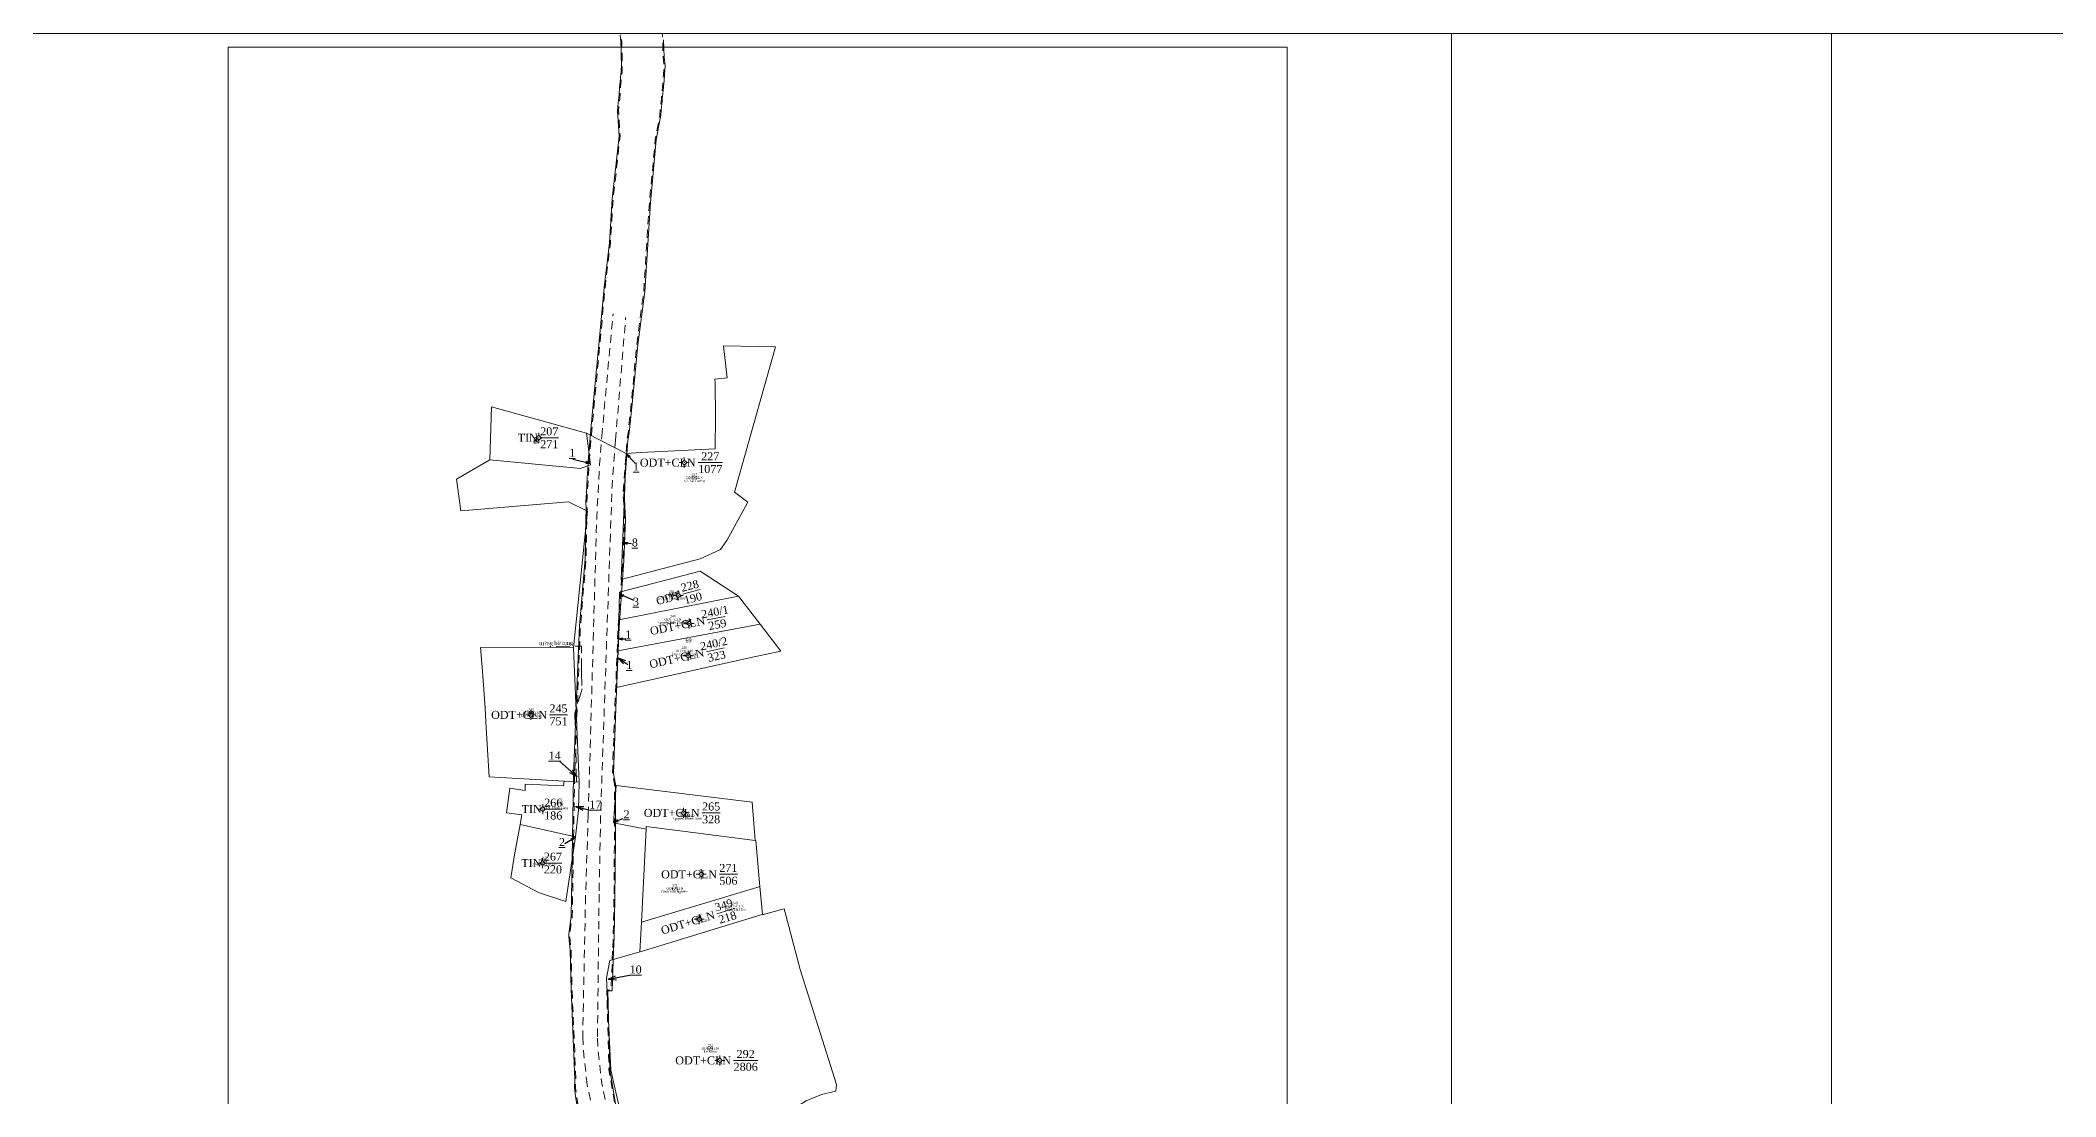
# Model space of a CAD drawing. Header units: metres. Extents: x 548334 to 554281, y 1836929 to 1842487.
# Drawn here: x 551414 to 551918, y 1839533 to 1839797 of the extents above; entities that cross this region are included whole.
import ezdxf
from ezdxf.enums import TextEntityAlignment as Align

# ---------------------------------------------------------------- set-up
doc = ezdxf.new("R2010")
doc.units = ezdxf.units.M
doc.header["$MEASUREMENT"] = 0
doc.header["$XCLIPFRAME"] = 0
doc.linetypes.add('DGN Style 2', pattern=[3.355162, 2.013097, -1.342065])
doc.linetypes.add('DGN Style 3', pattern=[4.697227, 3.355162, -1.342065])
for name, color, linetype, lineweight in [('Level 1', 7, 'Continuous', 0), ('Level 10', 7, 'Continuous', 0), ('Level 11', 7, 'Continuous', 0), ('Level 13', 7, 'Continuous', 0), ('Level 15', 7, 'Continuous', 0), ('Level 2', 7, 'Continuous', 0), ('Level 20', 7, 'Continuous', 0), ('Level 22', 7, 'Continuous', 0), ('Level 30', 7, 'Continuous', 0), ('Level 33', 7, 'Continuous', 0), ('Level 4', 7, 'Continuous', 0), ('Level 5', 7, 'Continuous', 0)]:
    doc.layers.add(name, color=color, linetype=linetype, lineweight=lineweight)
doc.styles.add('Style-Times New Roman', font='times.ttf')
doc.styles.add('Style-VHarial', font='VHarial.shx')
doc.styles.add('Style-Vntime', font='Vntime.shx')
doc.dimstyles.get("Standard").update_dxf_attribs({"dimtxt": 0.18, "dimasz": 0.18, "dimexe": 0.18, "dimexo": 0.0625, "dimgap": 0.09, "dimtad": 0, "dimtih": 1, "dimtoh": 1, "dimdec": 4, "dimzin": 0, "dimdsep": 46, "dimtxsty": 'Standard', "dimcen": 0.09, "dimadec": 0, "dimazin": 0, "dimtfac": 1, "dimtdec": 4, "dimtofl": 0, "dimtmove": 0, "dimatfit": 3, "dimfxl": 1, "dimtolj": 1, "dimtzin": 0, "dimarcsym": 0})
picture_1 = doc.add_image_def('image4.tif', size_in_pixel=(20000, 20000))
picture_2 = doc.add_image_def('image5.tif', size_in_pixel=(20000, 20000))
picture_3 = doc.add_image_def('image59.tif', size_in_pixel=(20000, 20000))
picture_4 = doc.add_image_def('image60.tif', size_in_pixel=(20000, 20000))

# ---------------------------------------------------------------- blocks, each defined once
blk = doc.blocks.new('TerminatorOpen_0.5')
at = {"color": 0, "linetype": 'ByBlock', "lineweight": -2}
for q in [(-1, 0.25), (-1, 0), (-1, -0.25)]:
    blk.add_line((0, 0), q, dxfattribs=at)
blk = doc.blocks.new('CENTRD')
at = {"layer": 'Level 11', "linetype": 'Continuous', "lineweight": 0}
h = blk.add_hatch(color=1, dxfattribs=at)
edge = h.paths.add_edge_path()
edge.add_arc((0, 0), 1.5, 0, 360)
at = {"layer": 'Level 11', "color": 1, "linetype": 'Continuous', "lineweight": 0}
for p, q in [((-6.25, 0), (-12.5, 0)), ((0, 6.25), (-6.25, 0)), ((-6.25, 0), (0, -6.25)), ((0, 12.5), (0, 6.25)), ((6.25, 0), (0, 6.25)), ((0, -6.25), (6.25, 0)), ((12.5, 0), (6.25, 0)), ((0, -6.25), (0, -12.5))]:
    blk.add_line(p, q, dxfattribs=at)
blk = doc.blocks.new('N_THUA')
at = {"layer": 'Level 13', "color": 7, "linetype": 'Continuous', "lineweight": 0}
blk.add_line((0.335662, 0), (4.869662, 0), dxfattribs=at)
at = {"layer": 'Level 13', "color": 5, "linetype": 'Continuous', "lineweight": 0, "style": 'Style-Vntime'}
blk.add_text('207', height=2, dxfattribs=at).set_placement((2.602662, 1.6), align=Align.MIDDLE_CENTER)
at = {"layer": 'Level 2', "color": 3, "linetype": 'Continuous', "lineweight": 0, "style": 'Style-Vntime'}
blk.add_text('TIN', height=2, dxfattribs=at).set_placement((-0.264338, 0), align=Align.MIDDLE_RIGHT)
at = {"layer": 'Level 4', "color": 1, "linetype": 'Continuous', "lineweight": 0, "style": 'Style-Vntime'}
blk.add_text('271', height=2, dxfattribs=at).set_placement((2.602662, -1.6), align=Align.MIDDLE_CENTER)
blk = doc.blocks.new('N_THUA_1')
at = {"layer": 'Level 13', "color": 7, "linetype": 'Continuous', "lineweight": 0}
blk.add_line((3.447119, 0), (9.535119, 0), dxfattribs=at)
at = {"layer": 'Level 13', "color": 5, "linetype": 'Continuous', "lineweight": 0, "style": 'Style-Vntime'}
blk.add_text('227', height=2, dxfattribs=at).set_placement((6.491119, 1.6), align=Align.MIDDLE_CENTER)
at = {"layer": 'Level 2', "color": 3, "linetype": 'Continuous', "lineweight": 0, "style": 'Style-Vntime'}
blk.add_text('ODT+CLN', height=2, dxfattribs=at).set_placement((2.847119, 0), align=Align.MIDDLE_RIGHT)
at = {"layer": 'Level 4', "color": 1, "linetype": 'Continuous', "lineweight": 0, "style": 'Style-Vntime'}
blk.add_text('1077', height=2, dxfattribs=at).set_placement((6.491119, -1.6), align=Align.MIDDLE_CENTER)
blk = doc.blocks.new('N_THUA_2')
at = {"layer": 'Level 13', "color": 7, "linetype": 'Continuous', "lineweight": 0}
blk.add_line((1.073031, 0.281929), (5.462065, 1.43511), dxfattribs=at)
at = {"layer": 'Level 13', "color": 5, "linetype": 'Continuous', "lineweight": 0, "style": 'Style-Vntime'}
blk.add_text('228', height=2, rotation=14.721233, dxfattribs=at).set_placement((2.860961, 2.405997), align=Align.MIDDLE_CENTER)
at = {"layer": 'Level 2', "color": 3, "linetype": 'Continuous', "lineweight": 0, "style": 'Style-Vntime'}
blk.add_text('ODT', height=2, rotation=14.721233, dxfattribs=at).set_placement((0.492727, 0.12946), align=Align.MIDDLE_RIGHT)
at = {"layer": 'Level 4', "color": 1, "linetype": 'Continuous', "lineweight": 0, "style": 'Style-Vntime'}
blk.add_text('190', height=2, rotation=14.721233, dxfattribs=at).set_placement((3.674134, -0.688958), align=Align.MIDDLE_CENTER)
blk = doc.blocks.new('N_THUA_3')
at = {"layer": 'Level 13', "color": 7, "linetype": 'Continuous', "lineweight": 0}
blk.add_line((4.606017, 0), (9.156017, 0), dxfattribs=at)
at = {"layer": 'Level 13', "color": 5, "linetype": 'Continuous', "lineweight": 0, "style": 'Style-Vntime'}
blk.add_text('245', height=2, dxfattribs=at).set_placement((6.881017, 1.6), align=Align.MIDDLE_CENTER)
at = {"layer": 'Level 2', "color": 3, "linetype": 'Continuous', "lineweight": 0, "style": 'Style-Vntime'}
blk.add_text('ODT+CLN', height=2, dxfattribs=at).set_placement((4.006017, 0), align=Align.MIDDLE_RIGHT)
at = {"layer": 'Level 4', "color": 1, "linetype": 'Continuous', "lineweight": 0, "style": 'Style-Vntime'}
blk.add_text('751', height=2, dxfattribs=at).set_placement((6.881017, -1.6), align=Align.MIDDLE_CENTER)
blk = doc.blocks.new('N_THUA_4')
at = {"layer": 'Level 13', "color": 7, "linetype": 'Continuous', "lineweight": 0}
blk.add_line((4.606017, 0), (9.156017, 0), dxfattribs=at)
at = {"layer": 'Level 13', "color": 5, "linetype": 'Continuous', "lineweight": 0, "style": 'Style-Vntime'}
blk.add_text('265', height=2, dxfattribs=at).set_placement((6.881017, 1.6), align=Align.MIDDLE_CENTER)
at = {"layer": 'Level 2', "color": 3, "linetype": 'Continuous', "lineweight": 0, "style": 'Style-Vntime'}
blk.add_text('ODT+CLN', height=2, dxfattribs=at).set_placement((4.006017, 0), align=Align.MIDDLE_RIGHT)
at = {"layer": 'Level 4', "color": 1, "linetype": 'Continuous', "lineweight": 0, "style": 'Style-Vntime'}
blk.add_text('328', height=2, dxfattribs=at).set_placement((6.881017, -1.6), align=Align.MIDDLE_CENTER)
blk = doc.blocks.new('N_THUA_5')
at = {"layer": 'Level 13', "color": 7, "linetype": 'Continuous', "lineweight": 0}
blk.add_line((0.335662, 0), (4.869662, 0), dxfattribs=at)
at = {"layer": 'Level 13', "color": 5, "linetype": 'Continuous', "lineweight": 0, "style": 'Style-Vntime'}
blk.add_text('266', height=2, dxfattribs=at).set_placement((2.602662, 1.6), align=Align.MIDDLE_CENTER)
at = {"layer": 'Level 2', "color": 3, "linetype": 'Continuous', "lineweight": 0, "style": 'Style-Vntime'}
blk.add_text('TIN', height=2, dxfattribs=at).set_placement((-0.264338, 0), align=Align.MIDDLE_RIGHT)
at = {"layer": 'Level 4', "color": 1, "linetype": 'Continuous', "lineweight": 0, "style": 'Style-Vntime'}
blk.add_text('186', height=2, dxfattribs=at).set_placement((2.602662, -1.6), align=Align.MIDDLE_CENTER)
blk = doc.blocks.new('N_THUA_6')
at = {"layer": 'Level 13', "color": 7, "linetype": 'Continuous', "lineweight": 0}
blk.add_line((0.335662, 0), (4.869662, 0), dxfattribs=at)
at = {"layer": 'Level 13', "color": 5, "linetype": 'Continuous', "lineweight": 0, "style": 'Style-Vntime'}
blk.add_text('267', height=2, dxfattribs=at).set_placement((2.602662, 1.6), align=Align.MIDDLE_CENTER)
at = {"layer": 'Level 2', "color": 3, "linetype": 'Continuous', "lineweight": 0, "style": 'Style-Vntime'}
blk.add_text('TIN', height=2, dxfattribs=at).set_placement((-0.264338, 0), align=Align.MIDDLE_RIGHT)
at = {"layer": 'Level 4', "color": 1, "linetype": 'Continuous', "lineweight": 0, "style": 'Style-Vntime'}
blk.add_text('220', height=2, dxfattribs=at).set_placement((2.602662, -1.6), align=Align.MIDDLE_CENTER)
blk = doc.blocks.new('N_THUA_7')
at = {"layer": 'Level 13', "color": 7, "linetype": 'Continuous', "lineweight": 0}
blk.add_line((4.517921, 0), (9.051921, 0), dxfattribs=at)
at = {"layer": 'Level 13', "color": 5, "linetype": 'Continuous', "lineweight": 0, "style": 'Style-Vntime'}
blk.add_text('271', height=2, dxfattribs=at).set_placement((6.784921, 1.6), align=Align.MIDDLE_CENTER)
at = {"layer": 'Level 2', "color": 3, "linetype": 'Continuous', "lineweight": 0, "style": 'Style-Vntime'}
blk.add_text('ODT+CLN', height=2, dxfattribs=at).set_placement((3.917921, 0), align=Align.MIDDLE_RIGHT)
at = {"layer": 'Level 4', "color": 1, "linetype": 'Continuous', "lineweight": 0, "style": 'Style-Vntime'}
blk.add_text('506', height=2, dxfattribs=at).set_placement((6.784921, -1.6), align=Align.MIDDLE_CENTER)
blk = doc.blocks.new('N_THUA_8')
at = {"layer": 'Level 13', "color": 7, "linetype": 'Continuous', "lineweight": 0}
blk.add_line((3.442137, 0), (9.530137, 0), dxfattribs=at)
at = {"layer": 'Level 13', "color": 5, "linetype": 'Continuous', "lineweight": 0, "style": 'Style-Vntime'}
blk.add_text('292', height=2, dxfattribs=at).set_placement((6.486137, 1.6), align=Align.MIDDLE_CENTER)
at = {"layer": 'Level 2', "color": 3, "linetype": 'Continuous', "lineweight": 0, "style": 'Style-Vntime'}
blk.add_text('ODT+CLN', height=2, dxfattribs=at).set_placement((2.842137, 0), align=Align.MIDDLE_RIGHT)
at = {"layer": 'Level 4', "color": 1, "linetype": 'Continuous', "lineweight": 0, "style": 'Style-Vntime'}
blk.add_text('2806', height=2, dxfattribs=at).set_placement((6.486137, -1.6), align=Align.MIDDLE_CENTER)
blk = doc.blocks.new('N_THUA_10')
at = {"layer": 'Level 13', "color": 7, "linetype": 'Continuous', "lineweight": 0}
blk.add_line((4.412584, 1.341644), (8.754331, 2.66175), dxfattribs=at)
at = {"layer": 'Level 13', "color": 5, "linetype": 'Continuous', "lineweight": 0, "style": 'Style-Vntime'}
blk.add_text('349', height=2, rotation=16.91187, dxfattribs=at).set_placement((6.118017, 3.532503), align=Align.MIDDLE_CENTER)
at = {"layer": 'Level 2', "color": 3, "linetype": 'Continuous', "lineweight": 0, "style": 'Style-Vntime'}
blk.add_text('ODT+CLN', height=2, rotation=16.91187, dxfattribs=at).set_placement((3.838532, 1.167104), align=Align.MIDDLE_RIGHT)
at = {"layer": 'Level 4', "color": 1, "linetype": 'Continuous', "lineweight": 0, "style": 'Style-Vntime'}
blk.add_text('218', height=2, rotation=16.91187, dxfattribs=at).set_placement((7.048898, 0.470892), align=Align.MIDDLE_CENTER)
blk = doc.blocks.new('N_THUA_58')
at = {"layer": 'Level 13', "color": 7, "linetype": 'Continuous', "lineweight": 0}
blk.add_line((4.5214, 0.894592), (8.9731, 1.775394), dxfattribs=at)
at = {"layer": 'Level 13', "color": 5, "linetype": 'Continuous', "lineweight": 0, "style": 'Style-Vntime'}
blk.add_text('240/1', height=2, rotation=11.191843, dxfattribs=at).set_placement((6.436698, 2.904566), align=Align.MIDDLE_CENTER)
at = {"layer": 'Level 2', "color": 3, "linetype": 'Continuous', "lineweight": 0, "style": 'Style-Vntime'}
blk.add_text('ODT+CLN', height=2, rotation=11.191843, dxfattribs=at).set_placement((3.93281, 0.778136), align=Align.MIDDLE_RIGHT)
at = {"layer": 'Level 4', "color": 1, "linetype": 'Continuous', "lineweight": 0, "style": 'Style-Vntime'}
blk.add_text('259', height=2, rotation=11.191843, dxfattribs=at).set_placement((7.057801, -0.234579), align=Align.MIDDLE_CENTER)
blk = doc.blocks.new('N_THUA_59')
at = {"layer": 'Level 13', "color": 7, "linetype": 'Continuous', "lineweight": 0}
blk.add_line((4.502674, 0.99849), (8.929143, 1.98008), dxfattribs=at)
at = {"layer": 'Level 13', "color": 5, "linetype": 'Continuous', "lineweight": 0, "style": 'Style-Vntime'}
blk.add_text('240/2', height=2, rotation=12.503285, dxfattribs=at).set_placement((6.369516, 3.051339), align=Align.MIDDLE_CENTER)
at = {"layer": 'Level 2', "color": 3, "linetype": 'Continuous', "lineweight": 0, "style": 'Style-Vntime'}
blk.add_text('ODT+CLN', height=2, rotation=12.503285, dxfattribs=at).set_placement((3.916903, 0.868592), align=Align.MIDDLE_RIGHT)
at = {"layer": 'Level 4', "color": 1, "linetype": 'Continuous', "lineweight": 0, "style": 'Style-Vntime'}
blk.add_text('323', height=2, rotation=12.503285, dxfattribs=at).set_placement((7.062301, -0.072769), align=Align.MIDDLE_CENTER)

msp = doc.modelspace()

# ---------------------------------------------------------------- linework, layer by layer
at = {"layer": 'Level 1', "color": 1, "linetype": 'DGN Style 2', "flags": 128}
for points in [[(551560.7046, 1839827.5471), (551559.7354, 1839829.2966), (551558.7661, 1839831.0459), (551557.7969, 1839832.7955), (551556.9473, 1839834.3289), (551556.4492, 1839836.3393), (551553.3145, 1839841.9972), (551552.6566, 1839843.2153), (551551.82, 1839844.8614), (551551.0122, 1839846.5699), (551550.8666, 1839848.5125), (551550.1968, 1839850.1678), (551549.6339, 1839851.6741), (551549.559, 1839851.8835), (551548.9711, 1839853.6148), (551548.4525, 1839855.3682), (551547.9648, 1839857.1285), (551547.5277, 1839858.9018), (551547.4861, 1839859.0829), (551547.1408, 1839860.6902), (551546.8054, 1839862.487), (551546.5295, 1839864.2417), (551545.5048, 1839865.9646), (551545.3171, 1839867.858), (551545.1872, 1839869.7031), (551545.1537, 1839870.3609), (551545.1101, 1839871.5539), (551545.0847, 1839873.4915), (551546.5647, 1839875.2976), (551546.6207, 1839876.6578), (551546.6388, 1839876.9296), (551546.6444, 1839877.0283), (551546.7581, 1839879.025), (551546.872, 1839881.0237), (551547.017, 1839883.0187), (551547.283, 1839887.6866), (551547.5924, 1839896.1628), (551547.7063, 1839898.1621), (551547.8052, 1839899.8992), (551547.9338, 1839902.1557), (551548.16, 1839906.1282), (551547.9372, 1839908.1441), (551548.0522, 1839910.1618), (551548.1659, 1839912.1586), (551548.1946, 1839912.6608), (551548.2917, 1839913.8448), (551548.5163, 1839915.4352), (551549.0962, 1839916.9258), (551549.5148, 1839918.417), (551550.0379, 1839919.8943), (551550.3343, 1839920.6149), (551550.6627, 1839921.3434), (551551.3189, 1839922.5172), (551551.4253, 1839922.7107), (551552.3056, 1839924.1781), (551538.449, 1839923.1942), (551538.0448, 1839922.053), (551537.407, 1839919.7804), (551537.1277, 1839917.4229), (551536.7965, 1839915.0765), (551536.6516, 1839913.3122), (551536.6234, 1839912.8161), (551536.5096, 1839910.8193), (551536.3952, 1839908.8107), (551536.091, 1839906.8247), (551535.9779, 1839904.8399), (551535.8642, 1839902.8431), (551535.7504, 1839900.8464), (551535.7357, 1839900.5868), (551535.6367, 1839898.8496), (551535.5228, 1839896.8502), (551534.8654, 1839888.3939), (551534.7131, 1839885.7209), (551534.5997, 1839883.7299), (551534.5797, 1839881.7278), (551534.4656, 1839879.7252), (551534.3519, 1839877.7285), (551534.3463, 1839877.6308), (551534.3337, 1839877.3078), (551534.2583, 1839875.4783), (551532.1367, 1839873.3187), (551532.1645, 1839871.1981), (551532.217, 1839869.7668), (551532.257, 1839868.9811), (551532.4128, 1839866.7648), (551532.6358, 1839864.5158), (551532.2041, 1839862.2111), (551532.546, 1839860.0359), (551532.9573, 1839857.8324), (551533.3813, 1839855.859), (551533.4309, 1839855.6434), (551533.9677, 1839853.4657), (551534.5364, 1839851.4123), (551537.4882, 1839850.0109), (551538.2224, 1839847.8489), (551538.3092, 1839847.6062), (551538.9788, 1839845.8144), (551539.7733, 1839843.8512), (551541.5452, 1839842.271), (551542.4849, 1839840.2836), (551543.4565, 1839838.3718), (551544.221, 1839836.9562), (551544.4628, 1839836.52), (551547.3292, 1839831.3462), (551549.649, 1839830.345), (551553.7141, 1839823.0077), (551560.7346, 1839802.0441), (551559.2583, 1839799.9542), (551559.4306, 1839798.2221), (551559.554, 1839796.4271), (551559.5562, 1839796.3867), (551559.6252, 1839794.5518), (551559.6377, 1839792.7225), (551559.7183, 1839790.8803), (551559.6171, 1839789.0334), (551559.5046, 1839787.6577), (551559.4579, 1839787.1584), (551559.2721, 1839785.17), (551559.1319, 1839783.1743), (551558.9454, 1839781.1801), (551558.7611, 1839779.2081), (551559.1516, 1839772.842), (551557.4049, 1839757.1608), (551556.7085, 1839746.2273), (551555.3855, 1839735.0083), (551554.1642, 1839721.6168), (551552.9189, 1839708.4353), (551552.0936, 1839699.574), (551551.9212, 1839697.6812), (551551.7477, 1839695.6681), (551551.6003, 1839693.6518), (551551.4467, 1839691.635), (551551.3033, 1839689.6184), (551551.2315, 1839688.5495), (551551.1701, 1839687.6027), (551551.0649, 1839685.5837), (551550.9517, 1839683.5642), (551550.9037, 1839682.6458), (551550.8492, 1839681.556), (551550.9237, 1839679.5293), (551550.8406, 1839677.5019), (551550.6246, 1839667.2072), (551549.2239, 1839650.5265), (551547.7793, 1839612.9993), (551547.1855, 1839577.9239), (551546.5806, 1839573.5396), (551546.5726, 1839572.9275), (551546.8937, 1839569.4361), (551547.1269, 1839559.7047), (551548.1038, 1839537.1236), (551547.9734, 1839535.0353), (551548.2511, 1839533.0098), (551548.5613, 1839530.9657), (551548.9008, 1839528.9251), (551548.9058, 1839528.8963), (551549.269, 1839526.8916), (551549.6665, 1839524.8626), (551550.0963, 1839522.8232), (551550.2824, 1839520.7436), (551550.7634, 1839518.7458), (551551.2771, 1839516.7388), (551551.662, 1839515.3083), (551551.8191, 1839514.7403), (551552.3901, 1839512.7483), (551552.9875, 1839510.7712), (551553.7122, 1839508.8287), (551554.3692, 1839506.8592), (551555.0523, 1839504.9051), (551555.7635, 1839502.9603), (551555.9107, 1839502.5688), (551557.7557, 1839501.6627), (551559.2199, 1839497.788), (551559.321, 1839492.237), (551559.727, 1839481.8083), (551559.8012, 1839481.6122), (551562.9187, 1839473.3004), (551564.9021, 1839459.6796), (551566.4808, 1839456.7788), (551567.1612, 1839453.6051), (551572.9452, 1839450.6023), (551573.686, 1839448.642), (551574.5869, 1839446.2575), (551575.0606, 1839444.9806), (551575.6881, 1839443.2111), (551576.2576, 1839441.5159), (551578.3097, 1839440.1844), (551578.8812, 1839438.2748), (551579.3963, 1839436.4431), (551579.5256, 1839435.964), (551579.8814, 1839434.6013), (551580.3352, 1839432.753), (551580.7561, 1839430.9073), (551581.3042, 1839429.0761), (551581.6677, 1839427.1943), (551581.9978, 1839425.3178), (551582.0757, 1839424.8471), (551582.3171, 1839423.3664), (551582.961, 1839419.4186)], [(551560.7046, 1839827.5471), (551560.975353, 1839827.058446), (551561.71032, 1839825.696584), (551562.685988, 1839823.768106), (551563.795134, 1839821.911823), (551564.642885, 1839819.944503), (551565.434893, 1839817.938654), (551565.501883, 1839817.76021), (551566.163603, 1839815.912859), (551566.846743, 1839813.812994), (551568.386834, 1839812.001521), (551568.920295, 1839809.938149), (551569.402194, 1839807.805308), (551569.408102, 1839807.777004), (551569.817431, 1839805.662236), (551570.157874, 1839803.561931), (551569.4072, 1839801.276221), (551569.625851, 1839799.077746), (551569.770758, 1839796.971259), (551569.77285, 1839796.93204), (551569.853832, 1839794.77895), (551569.868596, 1839792.609168), (551570.114922, 1839790.445349), (551569.997558, 1839788.303436), (551569.86525, 1839786.686424), (551569.632798, 1839784.198805), (551569.444399, 1839782.207712), (551569.381083, 1839781.530541), (551569.258288, 1839780.216293), (551569.07312, 1839778.236034), (551567.92813, 1839772.015591), (551566.45214, 1839756.309994), (551565.047436, 1839734.109067), (551563.287808, 1839720.768549), (551562.070206, 1839707.581283), (551561.139029, 1839698.737392), (551560.851426, 1839696.895334), (551559.830214, 1839683.064597), (551559.979622, 1839682.140875), (551560.260627, 1839677.125468), (551559.860762, 1839666.859559), (551558.617358, 1839650.175005), (551557.209919, 1839613.629933), (551557.761119, 1839610.949555), (551557.717303, 1839597.185295), (551557.611118, 1839582.387113), (551557.416803, 1839572.733237), (551557.273908, 1839569.247697)], [(551557.27391, 1839569.247741), (551556.878288, 1839559.556616), (551555.794235, 1839559.498743), (551556.363087, 1839539.594904), (551558.535139, 1839526.47367), (551561.072166, 1839517.983971)]]:
    msp.add_lwpolyline(points, dxfattribs=at)
at = {"layer": 'Level 10', "color": 7, "linetype": 'Continuous', "lineweight": 0}
for p, q in [((551550.76, 1839698.68), (551560.66, 1839693.61)), ((551558.83, 1839652.04), (551588.7, 1839657.95)), ((551588.7, 1839657.95), (551594.131, 1839650.922)), ((551558.5493, 1839644.2502), (551558.83, 1839652.04)), ((551558.5493, 1839644.2502), (551594.131, 1839650.922)), ((551547.53, 1839645.03), (551548.95, 1839611.41)), ((551545.17, 1839611.66), (551548.95, 1839611.41)), ((551534.13, 1839600.86), (551548.03, 1839597.77)), ((551564.47, 1839576.45), (551565.6154, 1839599.6977)), ((551564.11, 1839569.061), (551564.47, 1839576.45))]:
    msp.add_line(p, q, dxfattribs=at)
at = {"layer": 'Level 10', "color": 7, "linetype": 'Continuous', "lineweight": 0, "flags": 128}
for points in [[(551560.66, 1839693.61), (551564.31, 1839693.8), (551582.87, 1839694.76), (551582.94, 1839702.92), (551582.9, 1839711.17), (551582.83, 1839712.18), (551585.89, 1839712.48), (551584.96, 1839720.51), (551598.01, 1839720.25), (551587.71, 1839683.91), (551591.03, 1839681.43), (551585.78, 1839671.88), (551584.25, 1839669.57), (551579.17, 1839667.27), (551559.44, 1839662.09), (551560.66, 1839693.61)], [(551526.56, 1839691.98), (551527.04, 1839705.21), (551550.76, 1839698.68)], [(551550.76, 1839698.68), (551551.78, 1839690.78), (551549.28, 1839689.81), (551526.56, 1839691.98)], [(551547.53, 1839645.03), (551551.03, 1839679.17), (551546.21, 1839681.51), (551519.35, 1839679.28), (551518.27, 1839687.18), (551526.56, 1839691.98)], [(551558.83, 1839652.04), (551558.96, 1839658.89), (551579.17, 1839664.2), (551588.7, 1839657.95)], [(551594.131, 1839650.922), (551599.31, 1839644.22), (551591.5, 1839642.49), (551558.22, 1839635.11), (551558.5493, 1839644.2502)], [(551545.17, 1839611.66), (551526.46, 1839612.79), (551525.66, 1839625.01), (551525.4, 1839629.92), (551525.03, 1839635.68), (551524.66, 1839640.15), (551524.23, 1839645.13), (551547.53, 1839645.03)], [(551534.13, 1839600.86), (551534.57, 1839603.25), (551530.74, 1839603.76), (551531.622, 1839609.939), (551535.411, 1839609.401), (551535.402, 1839610.97), (551544.999, 1839610.554), (551545.17, 1839611.66)], [(551548.03, 1839597.77), (551548.78, 1839604.47), (551548.95, 1839611.41)], [(551565.6154, 1839599.6977), (551557.53, 1839601.3), (551558.17, 1839610.63), (551592.11, 1839606.48), (551592.8585, 1839596.9097)], [(551534.13, 1839600.86), (551532.78, 1839593.32), (551531.85, 1839587.52), (551538.72, 1839583.88), (551545.61, 1839581.62), (551548.03, 1839597.77)], [(551565.6154, 1839599.6977), (551565.65, 1839600.4), (551592.8585, 1839596.9097)], [(551592.8585, 1839596.9097), (551593.09, 1839596.88), (551594.04, 1839585.34)], [(551564.47, 1839576.45), (551593.2934, 1839585.1155), (551594.04, 1839585.34)], [(551594.6208, 1839578.3368), (551594.73, 1839578.37), (551594.04, 1839585.34)], [(551564.11, 1839569.061), (551564.1853, 1839569.0829), (551594.6208, 1839578.3368)], [(551594.6208, 1839578.3368), (551594.63, 1839578.29), (551600.12, 1839579.78), (551604.14, 1839564.61), (551613.25, 1839535.91), (551613.09, 1839534.2), (551609.5, 1839533.37), (551605.61, 1839531.77), (551600.92, 1839528.77), (551585.81, 1839517.52), (551577.81, 1839511.62), (551577.236, 1839511.1919)], [(551564.11, 1839569.061), (551556.54, 1839566.86), (551555.78, 1839562.46), (551556.86, 1839539.49), (551562.85, 1839513.14), (551565.35, 1839504.07), (551572.26, 1839507.48), (551577.236, 1839511.1919)]]:
    msp.add_lwpolyline(points, dxfattribs=at)
at = {"layer": 'Level 22', "color": 1, "linetype": 'DGN Style 2', "lineweight": 0}
for p, q in [((551550.51, 1839582.94), (551549.79, 1839547.82)), ((551553.891394, 1839583.426317), (551553.473414, 1839547.431065))]:
    msp.add_line(p, q, dxfattribs=at)
at = {"layer": 'Level 22', "color": 1, "linetype": 'DGN Style 2', "flags": 128}
for points in [[(551554.56, 1839697.87), (551557.37, 1839728.45)], [(551558, 1839696.92), (551560.53, 1839727.58)], [(551551.18, 1839603.29), (551552.08, 1839634.74), (551553.31, 1839677.95), (551554.01, 1839690.82), (551554.56, 1839697.87)], [(551558, 1839696.92), (551557.14, 1839685.62), (551555.34, 1839634.32), (551554.27, 1839603.1)], [(551551.18, 1839603.29), (551550.51, 1839582.94)], [(551554.27, 1839603.1), (551553.891394, 1839583.426317)], [(551549.79, 1839547.82), (551550.07, 1839543.2), (551550.93, 1839535.8)], [(551553.473414, 1839547.431065), (551553.669, 1839544.036), (551554.517, 1839536.601), (551556.844, 1839524.863), (551559.429, 1839515.342), (551565.015456, 1839500)], [(551561.51, 1839500), (551556.14, 1839514.17), (551553.31, 1839524.16), (551550.93, 1839535.8)]]:
    msp.add_lwpolyline(points, dxfattribs=at)
at = {"layer": 'Level 30', "color": 1, "linetype": 'Continuous', "flags": 128}
for points in [[(551548.3144, 1839530.9264), (551548.0037, 1839532.9741), (551547.7223, 1839535.026), (551547.8535, 1839537.126), (551546.877, 1839559.6963), (551546.644, 1839569.4216), (551546.3225, 1839572.9176), (551546.3308, 1839573.5584), (551546.9358, 1839577.9432), (551547.014, 1839582.5672), (551547.2644, 1839597.3651), (551547.5294, 1839613.0062), (551548.2837, 1839632.6051), (551548.9743, 1839650.5418), (551550.3748, 1839667.2203), (551550.5907, 1839677.5096), (551550.6735, 1839679.5298), (551550.599, 1839681.5576), (551550.654, 1839682.6586), (551550.7021, 1839683.5777), (551550.8153, 1839685.5972), (551550.9205, 1839687.6173), (551550.982, 1839688.566), (551551.0539, 1839689.6357), (551551.1974, 1839691.6534), (551551.351, 1839693.6704), (551551.4985, 1839695.6879), (551551.6722, 1839697.7033), (551551.8447, 1839699.5969), (551552.67, 1839708.4586), (551553.9153, 1839721.6399), (551555.1368, 1839735.0343), (551556.4594, 1839746.2499), (551557.1558, 1839757.1826), (551558.9007, 1839772.8482), (551558.5104, 1839779.2121), (551558.6965, 1839781.2034), (551558.8194, 1839782.5177), (551558.8827, 1839783.1947), (551559.0229, 1839785.1904), (551559.209, 1839787.1817), (551559.2555, 1839787.6795), (551559.3677, 1839789.0504), (551559.468, 1839790.8817), (551559.3877, 1839792.7162), (551559.3752, 1839794.5463), (551559.3065, 1839796.3752), (551559.3045, 1839796.4117), (551559.1815, 1839798.2011)], [(551570.0226, 1839796.9434), (551570.1038, 1839794.7845), (551570.1185, 1839792.6242), (551570.3657, 1839790.4527), (551570.247, 1839788.2864), (551570.1143, 1839786.6646), (551570.0678, 1839786.1668), (551569.8817, 1839784.1754), (551569.6933, 1839782.1843), (551569.63, 1839781.5073), (551569.5072, 1839780.193), (551569.321, 1839778.2017), (551568.176, 1839771.9812), (551566.7014, 1839756.2904), (551565.2964, 1839734.0848), (551563.5363, 1839720.7407), (551562.319, 1839707.5567), (551561.387, 1839698.705), (551561.1, 1839696.8668), (551560.0817, 1839683.0755), (551560.2285, 1839682.1679), (551560.5109, 1839677.1276), (551560.1104, 1839666.8454), (551558.867, 1839650.1609), (551558.1764, 1839632.2242), (551557.4609, 1839613.6506), (551558.0112, 1839610.9746), (551557.9673, 1839597.184), (551557.8611, 1839582.3837), (551557.6667, 1839572.7256), (551557.5237, 1839569.2375), (551557.1188, 1839559.3191), (551556.0511, 1839559.2621), (551556.6125, 1839539.619), (551558.7792, 1839526.5301)]]:
    msp.add_lwpolyline(points, dxfattribs=at)
at = {"layer": 'Level 33', "color": 7, "linetype": 'Continuous', "lineweight": 0, "flags": 128}
msp.add_lwpolyline([(551461.189874, 1839795.142617), (551725.816874, 1839795.142617), (551725.816874, 1839412.903617), (551461.189874, 1839412.903617), (551461.189874, 1839795.142617)], close=True, dxfattribs=at)
at = {"layer": 'Level 4', "color": 2, "linetype": 'DGN Style 3', "lineweight": 0}
for p, q in [((551549.47008, 1839638.964448), (551549.618597, 1839634.765396)), ((551549.618597, 1839634.765396), (551547.834847, 1839628.738202)), ((551548.233452, 1839611.457391), (551547.834847, 1839628.738202))]:
    msp.add_line(p, q, dxfattribs=at)
at = {"layer": 'Level 4', "color": 2, "linetype": 'DGN Style 3', "lineweight": 0, "flags": 128}
msp.add_lwpolyline([(551549.47008, 1839638.964448), (551549.47008, 1839645.447161), (551541.556227, 1839645.34397)], dxfattribs=at)

# ---------------------------------------------------------------- block references
at = {"layer": 'Level 1', "color": 7, "linetype": 'Continuous', "lineweight": 0, "rotation": 180}
msp.add_blockref('TerminatorOpen_0.5', (551558.71094, 1839647.301492), dxfattribs=at)
at = {"layer": 'Level 1', "color": 7, "linetype": 'Continuous', "lineweight": 0, "xscale": 2, "yscale": 2, "zscale": 2}
for p, rotation in [((551558.548074, 1839642.496789), 147.591372), ((551547.97524, 1839605.393572), 165.598297)]:
    msp.add_blockref('TerminatorOpen_0.5', p, dxfattribs=dict(at, rotation=rotation))
at = {"layer": 'Level 11', "color": 1, "linetype": 'Continuous', "lineweight": 0, "xscale": 0.1, "yscale": 0.1, "zscale": 0.1}
for p in [(551538.84, 1839697.51), (551575.19, 1839691.3), (551573.69, 1839658.12), (551576.39, 1839651.1), (551576.19, 1839643.02), (551536.86, 1839628.27), (551539.83, 1839604.72), (551575.01, 1839603.77), (551539.75, 1839591.24), (551579.42, 1839588.42), (551578.92, 1839577.2), (551584.04, 1839541.92)]:
    msp.add_blockref('CENTRD', p, dxfattribs=at)
at = {"layer": 'Level 2', "color": 3, "linetype": 'Continuous', "lineweight": 0}
for name, p in [('N_THUA', (551538.84, 1839697.51)), ('N_THUA_1', (551575.19, 1839691.3)), ('N_THUA_2', (551573.69, 1839658.12)), ('N_THUA_58', (551576.39, 1839651.1)), ('N_THUA_59', (551576.19, 1839643.02)), ('N_THUA_3', (551536.86, 1839628.27)), ('N_THUA_5', (551539.83, 1839604.72)), ('N_THUA_4', (551575.01, 1839603.77)), ('N_THUA_6', (551539.75, 1839591.24)), ('N_THUA_7', (551579.42, 1839588.42)), ('N_THUA_10', (551578.92, 1839577.2)), ('N_THUA_8', (551584.04, 1839541.92))]:
    msp.add_blockref(name, p, dxfattribs=at)

# ---------------------------------------------------------------- texts
at = {"layer": 'Level 15', "color": 3, "linetype": 'Continuous', "lineweight": 0, "char_height": 0.6, "attachment_point": 5, "style": 'Style-Times New Roman'}
for s, insert, line_spacing_factor in [('207\\PTIN\\P ', (551538.189681, 1839696.474204), 0.399681), ('227\\PODT+CLN\\PVõ Tài Lương', (551577.702083, 1839687.438782), 0.790495), ('228\\PODT\\PLê Thị Thanh Thu', (551571.980284, 1839658.176689), 0.790495), ('240\\PODT+CLN\\PNguyễn Hữu Phương', (551572.336802, 1839652.024317), 0.790495), ('240\\PODT+CLN\\P Đào Quang Cảnh', (551575.131508, 1839644.164498), 0.790495), ('245\\PODT+CLN\\PLê Đức Thắng', (551536.895428, 1839628.686722), 0.790495), ('266\\PTIN\\PĐình Làng', (551544.179611, 1839605.733955), 0.790495), ('265\\PODT+CLN\\PNguyễn Phước Sinh', (551575.861833, 1839603.044506), 0.790495), ('267\\PTIN\\PNhà Thờ Họ Lê', (551540.06952, 1839591.688099), 0.790495), ('271\\PODT+CLN\\PĐinh Văn Nghiêm', (551572.827776, 1839584.79601), 0.790495), ('349\\PODT+CLN\\PĐinh Thị Hoa', (551587.925319, 1839580.380797), 0.790495), ('292\\PODT+CLN\\PLê Khoa', (551581.633803, 1839544.908975), 0.790495)]:
    msp.add_mtext(s, dxfattribs=dict(at, insert=insert, line_spacing_factor=line_spacing_factor))
at = {"layer": 'Level 20', "color": 7, "linetype": 'Continuous', "lineweight": 0, "char_height": 1, "attachment_point": 5, "line_spacing_factor": 0.6, "style": 'Style-Times New Roman'}
for insert in [(551538.189681, 1839696.474204), (551577.702083, 1839687.438782), (551571.980284, 1839658.176689), (551575.607007, 1839651.284423), (551576.250497, 1839646.885781), (551536.895428, 1839628.686722), (551540.960806, 1839605.251768), (551575.861833, 1839603.044506), (551540.06952, 1839591.688099), (551572.827776, 1839584.79601), (551578.725503, 1839577.187457), (551581.633803, 1839544.908975)]:
    msp.add_mtext('69', dxfattribs=dict(at, insert=insert))
at = {"layer": 'Level 4', "color": 2, "linetype": 'DGN Style 3', "lineweight": 0, "style": 'Style-Vntime'}
msp.add_text('tu?ng bê tông', height=1, rotation=0.747051, dxfattribs=at).set_placement((551538.937805, 1839645.655623))
at = {"layer": 'Level 5', "color": 5, "linetype": 'Continuous', "lineweight": 0, "style": 'Style-Vntime'}
for s, p in [('%%u1%%U', (551547.200018, 1839693.755279)), ('%%u1%%U', (551563.146937, 1839690.346487)), ('%%u8%%U', (551562.829386, 1839671.347731)), ('%%u3%%U', (551563.102537, 1839656.57091)), ('%%u1%%U', (551561.169076, 1839648.342922)), ('%%u1%%U', (551561.423248, 1839640.739353)), ('%%u14%%U', (551542.782367, 1839618.112034)), ('%%u17%%U', (551552.974512, 1839605.852124)), ('%%u2%%U', (551560.768652, 1839603.411254)), ('%%u2%%U', (551544.624753, 1839596.487528)), ('%%u10%%U', (551563.01467, 1839564.640407))]:
    msp.add_text(s, height=2, dxfattribs=at).set_placement(p, align=Align.MIDDLE_CENTER)

# ---------------------------------------------------------------- pictures from other files: only their frames are drawn
at = {"layer": 'Level 1', "color": 7, "linetype": 'Continuous', "lineweight": 0}
image = msp.add_image(picture_3, insert=(550971.295944, 1839166.800817), size_in_units=(795.628, 795.628), dxfattribs=at)
image.set_boundary_path([(-0.5, -0.5), (-0.5, 19999.5), (19999.5, 19999.5), (19999.5, -0.5), (-0.5, -0.5)])
image = msp.add_image(picture_4, insert=(551766.923944, 1839166.800817), size_in_units=(795.628, 795.628), dxfattribs=at)
image.set_boundary_path([(-0.5, -0.5), (-0.5, 19999.5), (19999.5, 19999.5), (19999.5, -0.5), (-0.5, -0.5)])
image = msp.add_image(picture_1, insert=(551227.400399, 1839164.071738), size_in_units=(634.464, 634.464), dxfattribs=at)
image.set_boundary_path([(-0.5, -0.5), (-0.5, 19999.5), (19999.5, 19999.5), (19999.5, -0.5), (-0.5, -0.5)])
image = msp.add_image(picture_2, insert=(551861.864399, 1839164.071738), size_in_units=(634.464, 634.464), dxfattribs=at)
image.set_boundary_path([(-0.5, -0.5), (-0.5, 19999.5), (19999.5, 19999.5), (19999.5, -0.5), (-0.5, -0.5)])

# ---------------------------------------------------------------- leaders
for points, override in [([(551560.771757, 1839693.445743), (551562.914314, 1839691.180276)], {"dimtxt": 1, "dimasz": 1, "dimgap": 0.5, "dimtad": 1, "dimtxsty": 'Style-VHarial', "dimldrblk": 'TerminatorOpen_0.5'}), ([(551551.573878, 1839691.095807), (551547.31743, 1839692.096532)], {"dimtxt": 1, "dimasz": 1, "dimgap": 0.5, "dimtad": 1, "dimtxsty": 'Style-VHarial', "dimldrblk": 'TerminatorOpen_0.5'}), ([(551559.943989, 1839671.312088), (551561.992179, 1839671.076763)], {"dimtxt": 1, "dimasz": 1, "dimgap": 0.5, "dimtad": 1, "dimtxsty": 'Style-VHarial', "dimldrblk": 'TerminatorOpen_0.5'}), ([(551559.038822, 1839658.46769), (551562.53514, 1839656.961777)], {"dimtxt": 1, "dimasz": 1, "dimgap": 0.5, "dimtad": 1, "dimtxsty": 'Style-VHarial', "dimldrblk": 'TerminatorOpen_0.5'}), ([(551558.71094, 1839647.301492), (551560.610509, 1839647.301492)], {"dimtxt": 1, "dimasz": 1, "dimgap": 0.5, "dimtad": 1, "dimtxsty": 'Style-VHarial', "dimldrblk": 'TerminatorOpen_0.5'}), ([(551558.548074, 1839642.496789), (551561.109562, 1839640.870678)], {"dimtxt": 2, "dimasz": 2, "dimgap": 1, "dimtad": 1, "dimtxsty": 'Style-VHarial', "dimldrblk": 'TerminatorOpen_0.5'}), ([(551548.414636, 1839612.810731), (551543.977559, 1839616.66223)], {"dimtxt": 2, "dimasz": 2, "dimgap": 1, "dimtad": 1, "dimtxsty": 'Style-VHarial', "dimldrblk": 'TerminatorOpen_0.5'}), ([(551547.97524, 1839605.393572), (551551.687396, 1839604.440335)], {"dimtxt": 2, "dimasz": 2, "dimgap": 1, "dimtad": 1, "dimtxsty": 'Style-VHarial', "dimldrblk": 'TerminatorOpen_0.5'}), ([(551557.647435, 1839601.542746), (551559.904887, 1839602.347671)], {"dimtxt": 1, "dimasz": 1, "dimgap": 0.5, "dimtad": 1, "dimtxsty": 'Style-VHarial', "dimldrblk": 'TerminatorOpen_0.5'}), ([(551547.821062, 1839597.548849), (551545.352677, 1839596.045454)], {"dimtxt": 1, "dimasz": 1, "dimgap": 0.5, "dimtad": 1, "dimtxsty": 'Style-VHarial', "dimldrblk": 'TerminatorOpen_0.5'}), ([(551556.161666, 1839562.174574), (551561.456741, 1839563.229444)], {"dimtxt": 2, "dimasz": 2, "dimgap": 1, "dimtad": 1, "dimtxsty": 'Style-VHarial', "dimldrblk": 'TerminatorOpen_0.5'})]:
    msp.add_leader(points, dimstyle='Standard', override=override, dxfattribs=at)

doc.saveas('drawing.dxf')
